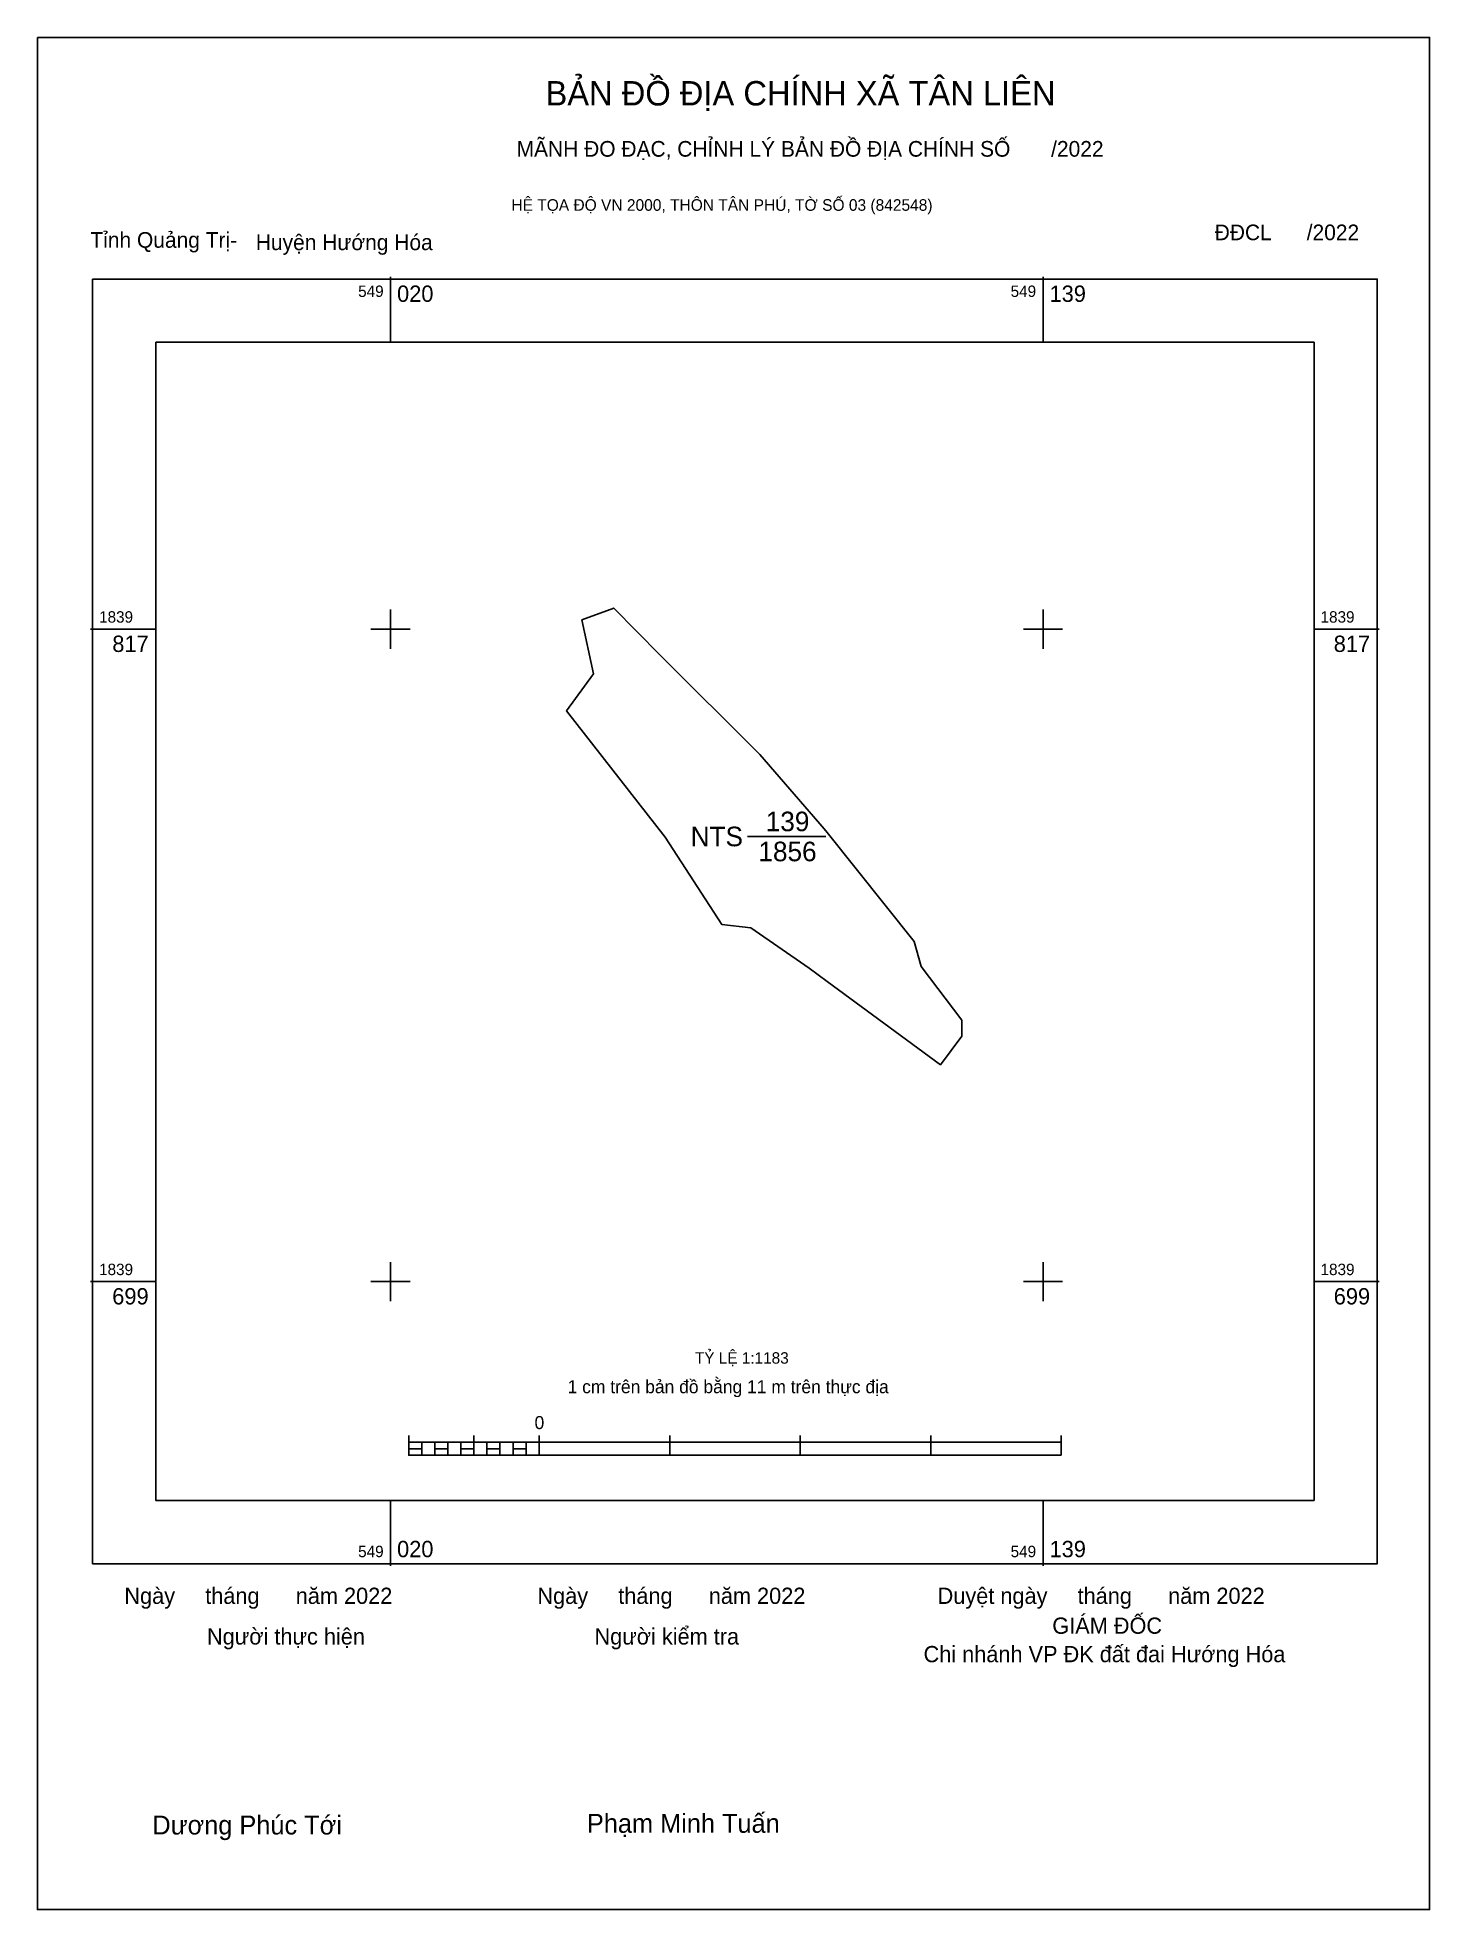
# Model space of a CAD drawing. Extents: x 548957 to 549209, y 1839585 to 1839925.
import ezdxf

# ---------------------------------------------------------------- set-up
doc = ezdxf.new("R2010")
doc.units = 0
for name, color, linetype in [('Level 10', 7, 'Continuous'), ('Level 13', 7, 'Continuous'), ('Level 15', 7, 'Continuous'), ('Level 6', 7, 'Continuous'), ('Level 62', 7, 'Continuous'), ('Level 63', 7, 'Continuous'), ('Level 9', 7, 'Continuous')]:
    doc.layers.add(name, color=color, linetype=linetype)

msp = doc.modelspace()

# ---------------------------------------------------------------- linework, layer by layer
at = {"layer": 'Level 10'}
msp.add_line((549085.59, 1839779.98), (549099.81, 1839779.98), dxfattribs=at)
msp.add_lwpolyline([(549055.5, 1839819.27), (549061.31, 1839821.42), (549069.64, 1839812.95), (549087.84, 1839794.86), (549099.48, 1839781.38), (549100.03, 1839780.69), (549115.83, 1839760.9), (549117.06, 1839756.4), (549124.46, 1839746.67), (549124.48, 1839743.77), (549120.59, 1839738.54), (549100.03, 1839753.69), (549096.74, 1839756.11), (549086.17, 1839763.37), (549080.91, 1839764.02), (549070.66, 1839779.87), (549052.75, 1839802.77), (549057.6, 1839809.48)], close=True, dxfattribs=at)
at = {"layer": 'Level 15'}
msp.add_lwpolyline([(548956.72, 1839924.97), (549209.34, 1839924.97), (549209.34, 1839585.26), (548956.72, 1839585.26)], close=True, dxfattribs=at)
at = {"layer": 'Level 62'}
msp.add_lwpolyline([(548978.2, 1839869.66), (549188.37, 1839869.66), (549188.37, 1839659.49), (548978.2, 1839659.49)], close=True, dxfattribs=at)
at = {"layer": 'Level 63'}
for p, q in [((549020.8, 1839881.5), (549020.8, 1839869.66)), ((549139.2, 1839881.5), (549139.2, 1839869.66)), ((549020.8, 1839821.15), (549020.8, 1839814.05)), ((549139.2, 1839821.15), (549139.2, 1839814.05)), ((548966.36, 1839817.6), (548978.2, 1839817.6)), ((549017.25, 1839817.6), (549024.35, 1839817.6)), ((549135.65, 1839817.6), (549142.75, 1839817.6)), ((549188.37, 1839817.6), (549200.21, 1839817.6)), ((549020.8, 1839702.75), (549020.8, 1839695.65)), ((549139.2, 1839702.75), (549139.2, 1839695.65)), ((548966.36, 1839699.2), (548978.2, 1839699.2)), ((549017.25, 1839699.2), (549024.35, 1839699.2)), ((549135.65, 1839699.2), (549142.75, 1839699.2)), ((549188.37, 1839699.2), (549200.21, 1839699.2)), ((549024.09, 1839671.25), (549024.09, 1839667.7)), ((549035.93, 1839671.25), (549035.93, 1839667.7)), ((549047.77, 1839671.25), (549047.77, 1839667.7)), ((549071.45, 1839671.25), (549071.45, 1839667.7)), ((549095.13, 1839671.25), (549095.13, 1839667.7)), ((549118.81, 1839671.25), (549118.81, 1839667.7)), ((549142.49, 1839671.25), (549142.49, 1839667.7)), ((549024.09, 1839670.07), (549142.49, 1839670.07)), ((549024.09, 1839667.7), (549142.49, 1839667.7)), ((549026.46, 1839670.07), (549026.46, 1839667.7)), ((549028.82, 1839670.07), (549028.82, 1839667.7)), ((549031.19, 1839670.07), (549031.19, 1839667.7)), ((549033.56, 1839670.07), (549033.56, 1839667.7)), ((549035.93, 1839670.07), (549035.93, 1839667.7)), ((549038.3, 1839670.07), (549038.3, 1839667.7)), ((549040.66, 1839670.07), (549040.66, 1839667.7)), ((549043.03, 1839670.07), (549043.03, 1839667.7)), ((549045.4, 1839670.07), (549045.4, 1839667.7)), ((549047.77, 1839670.07), (549047.77, 1839667.7)), ((549020.8, 1839659.49), (549020.8, 1839647.65)), ((549139.2, 1839659.49), (549139.2, 1839647.65))]:
    msp.add_line(p, q, dxfattribs=at)
for points in [[(548966.73, 1839881.13), (549199.85, 1839881.13), (549199.85, 1839648.02), (548966.73, 1839648.02)], [(549024.09, 1839668.88), (549026.46, 1839668.88), (549026.46, 1839667.7), (549024.09, 1839667.7)], [(549024.09, 1839668.88), (549026.46, 1839668.88), (549026.46, 1839667.7), (549024.09, 1839667.7)], [(549028.82, 1839668.88), (549031.19, 1839668.88), (549031.19, 1839667.7), (549028.82, 1839667.7)], [(549033.56, 1839668.88), (549035.93, 1839668.88), (549035.93, 1839667.7), (549033.56, 1839667.7)], [(549038.3, 1839668.88), (549040.66, 1839668.88), (549040.66, 1839667.7), (549038.3, 1839667.7)], [(549043.03, 1839668.88), (549045.4, 1839668.88), (549045.4, 1839667.7), (549043.03, 1839667.7)]]:
    msp.add_lwpolyline(points, close=True, dxfattribs=at)

# ---------------------------------------------------------------- texts
at = {"layer": 'Level 13'}
for s, p in [('139', (549088.88, 1839780.93)), ('NTS', (549075.25, 1839778.2)), ('1856', (549087.55, 1839775.48))]:
    msp.add_text(s, height=3.552, dxfattribs=at).set_placement(p)
at = {"layer": 'Level 6'}
msp.add_text('TỶ LỆ 1:1183', height=2.0814, dxfattribs=at).set_placement((549076.03, 1839684.31))
at = {"layer": 'Level 63'}
for s, height, p in [('BẢN ĐỒ ĐỊA CHÍNH XÃ TÂN LIÊN', 4.4325, (549048.92, 1839912.62)), ('MÃNH ĐO ĐẠC, CHỈNH LÝ BẢN ĐỒ ĐỊA CHÍNH SỐ       /2022', 2.8442, (549043.67, 1839903.33)), ('HỆ TỌA ĐỘ VN 2000, THÔN TÂN PHÚ, TỜ SỐ 03 (842548)', 2.1054, (549042.73, 1839893.51)), ('549', 2.072, (549014.92, 1839877.88)), ('020', 2.96, (549021.98, 1839876.99)), ('549', 2.072, (549133.32, 1839877.88)), ('139', 2.96, (549140.38, 1839876.99)), ('1839', 2.072, (548967.91, 1839818.78)), ('1839', 2.072, (549189.56, 1839818.78)), ('817', 2.96, (548970.31, 1839813.46)), ('817', 2.96, (549191.95, 1839813.46)), ('1839', 2.072, (548967.91, 1839700.38)), ('1839', 2.072, (549189.56, 1839700.38)), ('699', 2.96, (548970.3, 1839695.06)), ('699', 2.96, (549191.95, 1839695.06)), ('1 cm trên bản đồ bằng 11 m trên thực địa', 2.368, (549052.93, 1839678.95)), ('0', 2.37, (549046.93, 1839672.44)), ('549', 2.072, (549014.92, 1839649.2)), ('020', 2.96, (549021.98, 1839649.2)), ('549', 2.072, (549133.32, 1839649.2)), ('139', 2.96, (549140.38, 1839649.2)), ('Ngày     tháng      năm 2022', 2.9462, (548972.5, 1839640.72)), ('Ngày     tháng      năm 2022', 2.9462, (549047.45, 1839640.72)), ('Duyệt ngày     tháng      năm 2022', 2.9462, (549120.07, 1839640.72)), ('Người thực hiện', 2.9462, (548987.49, 1839633.35)), ('Người kiểm tra', 2.9462, (549057.81, 1839633.35)), ('GIÁM ĐỐC', 2.946, (549140.88, 1839635.3)), ('Chi nhánh VP ĐK đất đai Hướng Hóa', 2.9462, (549117.52, 1839630.14)), ('Dương Phúc Tới', 3.4364, (548977.58, 1839598.88)), ('Phạm Minh Tuấn', 3.4364, (549056.43, 1839599.19))]:
    msp.add_text(s, height=height, dxfattribs=at).set_placement(p)
at = {"layer": 'Level 9'}
for s, p in [('ĐĐCL      /2022', (549170.35, 1839888.17)), ('Tỉnh Quảng Trị-', (548966.33, 1839886.8)), ('Huyện Hướng Hóa', (548996.35, 1839886.37))]:
    msp.add_text(s, height=2.8442, dxfattribs=at).set_placement(p)

doc.saveas('drawing.dxf')
